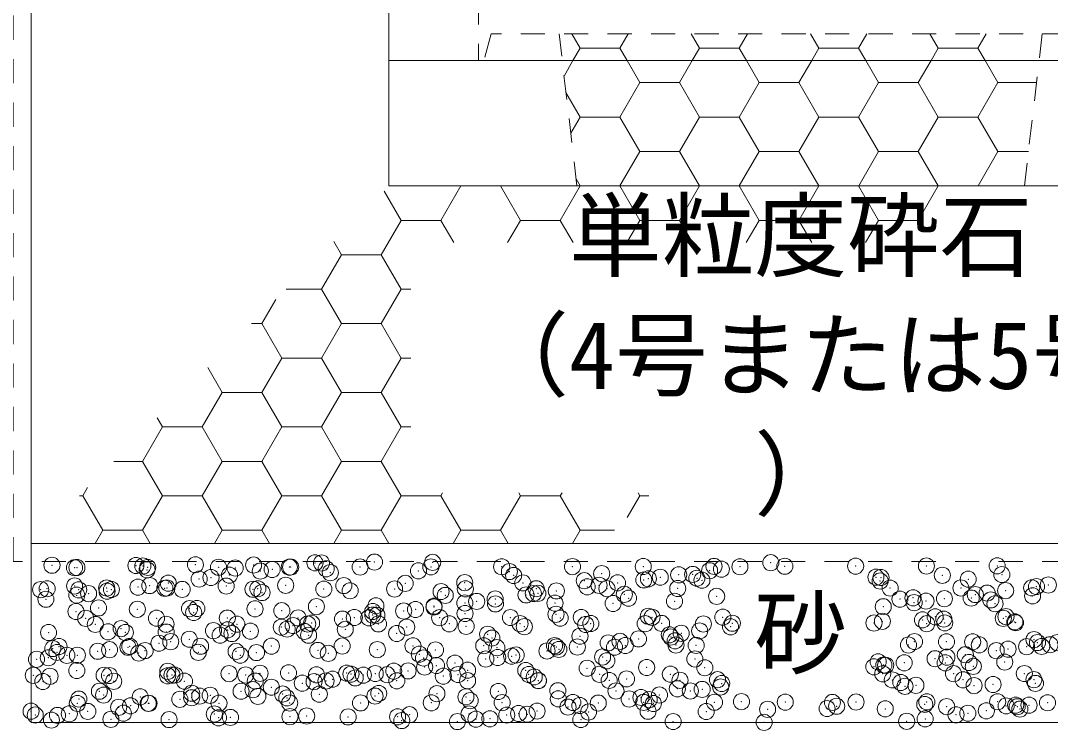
# Model space of a CAD drawing. Units: millimetres at full size; details may follow other scales. Extents: x 40781 to 122968, y -21714 to -2620.
# Drawn here: x 97700 to 98275, y -6800 to -6403 of the extents above; entities that cross this region are included whole.
import ezdxf
from ezdxf.enums import TextEntityAlignment as Align

# ---------------------------------------------------------------- set-up
doc = ezdxf.new("R2010")
doc.units = ezdxf.units.MM
doc.header["$LTSCALE"] = 18
doc.header["$PDMODE"] = 32
doc.header["$PDSIZE"] = 9
doc.linetypes.add('USER2', pattern=[1.35, 0.75, -0.6])
for name, color, linetype, lineweight in [('0_2', 7, 'Continuous', 9), ('ハッチング', 7, 'Continuous', 5), ('本体', 2, 'Continuous', 13)]:
    doc.layers.add(name, color=color, linetype=linetype, lineweight=lineweight)
doc.styles.add('ＭＳ ゴシック', font='')
doc.styles.get('ＭＳ ゴシック').set_extended_font_data('MS Gothic')

msp = doc.modelspace()

# ---------------------------------------------------------------- linework, layer by layer
at = {"layer": 'ハッチング'}
for p, q in [((98012.25, -6418.64), (98007.58, -6410.55)), ((98034.47, -6418.64), (98039.14, -6410.55)), ((98078.92, -6418.64), (98074.26, -6410.55)), ((98101.15, -6418.64), (98105.82, -6410.55)), ((98145.6, -6418.64), (98140.93, -6410.55)), ((98167.82, -6418.64), (98172.49, -6410.55)), ((98212.27, -6418.64), (98207.61, -6410.55)), ((98234.5, -6418.64), (98239.17, -6410.55)), ((98008.26, -6425.55), (98012.25, -6418.64)), ((98012.25, -6418.64), (98034.48, -6418.64)), ((98038.47, -6425.55), (98034.47, -6418.64)), ((98074.93, -6425.55), (98078.92, -6418.64)), ((98078.93, -6418.64), (98101.15, -6418.64)), ((98105.14, -6425.55), (98101.15, -6418.64)), ((98141.61, -6425.55), (98145.6, -6418.64)), ((98145.6, -6418.64), (98167.82, -6418.64)), ((98171.82, -6425.55), (98167.82, -6418.64)), ((98208.28, -6425.55), (98212.27, -6418.64)), ((98212.27, -6418.64), (98234.5, -6418.64)), ((98238.49, -6425.55), (98234.5, -6418.64)), ((98003.25, -6434.22), (98008.26, -6425.55)), ((98045.59, -6437.88), (98038.47, -6425.55)), ((98067.81, -6437.88), (98074.93, -6425.55)), ((98112.26, -6437.88), (98105.14, -6425.55)), ((98134.49, -6437.88), (98141.61, -6425.55)), ((98178.94, -6437.88), (98171.82, -6425.55)), ((98201.16, -6437.88), (98208.28, -6425.55)), ((98245.61, -6437.88), (98238.49, -6425.55)), ((98034.47, -6457.13), (98045.59, -6437.88)), ((98045.59, -6437.88), (98067.81, -6437.88)), ((98078.92, -6457.13), (98067.81, -6437.88)), ((98101.15, -6457.13), (98112.26, -6437.88)), ((98112.26, -6437.88), (98134.49, -6437.88)), ((98145.6, -6457.13), (98134.49, -6437.88)), ((98167.82, -6457.13), (98178.94, -6437.88)), ((98178.94, -6437.88), (98201.16, -6437.88)), ((98212.27, -6457.13), (98201.16, -6437.88)), ((98234.5, -6457.13), (98245.61, -6437.88)), ((98245.61, -6437.88), (98267.22, -6437.88)), ((98012.25, -6457.13), (98004.33, -6443.42)), ((98007.01, -6466.21), (98012.25, -6457.13)), ((98012.25, -6457.13), (98034.48, -6457.13)), ((98045.59, -6476.38), (98034.47, -6457.13)), ((98067.81, -6476.38), (98078.92, -6457.13)), ((98078.93, -6457.13), (98101.15, -6457.13)), ((98112.26, -6476.38), (98101.15, -6457.13)), ((98134.49, -6476.38), (98145.6, -6457.13)), ((98145.6, -6457.13), (98167.82, -6457.13)), ((98178.94, -6476.38), (98167.82, -6457.13)), ((98201.16, -6476.38), (98212.27, -6457.13)), ((98212.27, -6457.13), (98234.5, -6457.13)), ((98245.61, -6476.38), (98234.5, -6457.13)), ((98034.52, -6495.55), (98045.59, -6476.38)), ((98045.59, -6476.38), (98067.81, -6476.38)), ((98078.88, -6495.55), (98067.81, -6476.38)), ((98101.19, -6495.55), (98112.26, -6476.38)), ((98112.26, -6476.38), (98134.49, -6476.38)), ((98145.56, -6495.55), (98134.49, -6476.38)), ((98167.87, -6495.55), (98178.94, -6476.38)), ((98178.94, -6476.38), (98201.16, -6476.38)), ((98212.23, -6495.55), (98201.16, -6476.38)), ((98234.54, -6495.55), (98245.61, -6476.38)), ((98245.61, -6476.38), (98262.7, -6476.38)), ((97934.46, -6514.87), (97945.57, -6495.63)), ((97945.57, -6495.63), (97945.53, -6495.55)), ((97945.57, -6495.63), (97967.8, -6495.63)), ((97967.8, -6495.63), (97967.84, -6495.55)), ((97978.91, -6514.87), (97967.8, -6495.63)), ((98001.14, -6514.87), (98012.25, -6495.63)), ((98012.21, -6495.55), (98010, -6491.74)), ((98012.25, -6495.63), (98012.21, -6495.55)), ((98012.25, -6495.63), (98034.48, -6495.63)), ((98034.47, -6495.63), (98034.52, -6495.55)), ((98045.59, -6514.87), (98034.47, -6495.63)), ((98067.81, -6514.87), (98078.92, -6495.63)), ((98078.92, -6495.63), (98078.88, -6495.55)), ((98078.93, -6495.63), (98101.15, -6495.63)), ((98101.15, -6495.63), (98101.19, -6495.55)), ((98112.26, -6514.87), (98101.15, -6495.63)), ((98134.49, -6514.87), (98145.6, -6495.63)), ((98145.6, -6495.63), (98145.56, -6495.55)), ((98145.6, -6495.63), (98167.82, -6495.63)), ((98167.82, -6495.63), (98167.87, -6495.55)), ((98178.94, -6514.87), (98167.82, -6495.63)), ((98201.16, -6514.87), (98212.27, -6495.63)), ((98212.27, -6495.63), (98212.23, -6495.55)), ((98212.27, -6495.63), (98223.92, -6495.63)), ((97912.24, -6514.87), (97902.81, -6498.54)), ((97901.12, -6534.12), (97912.24, -6514.87)), ((97912.24, -6514.87), (97934.46, -6514.87)), ((97941.63, -6527.29), (97934.46, -6514.87)), ((97971.74, -6527.29), (97978.91, -6514.87)), ((97978.91, -6514.87), (98001.14, -6514.87)), ((98008.3, -6527.29), (98001.14, -6514.87)), ((98038.42, -6527.29), (98045.59, -6514.87)), ((98045.59, -6514.87), (98067.81, -6514.87)), ((98074.98, -6527.29), (98067.81, -6514.87)), ((98105.09, -6527.29), (98112.26, -6514.87)), ((98112.26, -6514.87), (98134.49, -6514.87)), ((98141.65, -6527.29), (98134.49, -6514.87)), ((98171.77, -6527.29), (98178.94, -6514.87)), ((98178.94, -6514.87), (98201.16, -6514.87)), ((98202.45, -6517.1), (98201.16, -6514.87)), ((97878.9, -6534.12), (97874.63, -6526.72)), ((97867.79, -6553.37), (97878.9, -6534.12)), ((97878.9, -6534.12), (97901.12, -6534.12)), ((97912.24, -6553.37), (97901.12, -6534.12)), ((97847.98, -6553.37), (97867.79, -6553.37)), ((97878.9, -6572.62), (97867.79, -6553.37)), ((97901.12, -6572.62), (97912.24, -6553.37)), ((97912.24, -6553.37), (97917.64, -6553.37)), ((97834.45, -6572.62), (97842.26, -6559.08)), ((97828.73, -6572.62), (97834.45, -6572.62)), ((97845.56, -6591.86), (97834.45, -6572.62)), ((97867.79, -6591.86), (97878.9, -6572.62)), ((97878.9, -6572.62), (97901.12, -6572.62)), ((97912.24, -6591.86), (97901.12, -6572.62)), ((97834.45, -6611.11), (97845.56, -6591.86)), ((97845.56, -6591.86), (97867.79, -6591.86)), ((97878.9, -6611.11), (97867.79, -6591.86)), ((97901.12, -6611.11), (97912.24, -6591.86)), ((97912.24, -6591.86), (97917.64, -6591.86)), ((97812.22, -6611.11), (97804.18, -6597.17)), ((97801.11, -6630.36), (97812.22, -6611.11)), ((97812.23, -6611.11), (97834.45, -6611.11)), ((97845.56, -6630.36), (97834.45, -6611.11)), ((97867.79, -6630.36), (97878.9, -6611.11)), ((97878.9, -6611.11), (97901.12, -6611.11)), ((97912.24, -6630.36), (97901.12, -6611.11)), ((97778.89, -6630.36), (97776, -6625.35)), ((97767.77, -6649.61), (97778.89, -6630.36)), ((97778.89, -6630.36), (97801.11, -6630.36)), ((97812.22, -6649.61), (97801.11, -6630.36)), ((97834.45, -6649.61), (97845.56, -6630.36)), ((97845.56, -6630.36), (97867.79, -6630.36)), ((97878.9, -6649.61), (97867.79, -6630.36)), ((97901.12, -6649.61), (97912.24, -6630.36)), ((97912.24, -6630.36), (97917.64, -6630.36)), ((97751.74, -6649.61), (97767.77, -6649.61)), ((97778.89, -6668.85), (97767.77, -6649.61)), ((97801.11, -6668.85), (97812.22, -6649.61)), ((97812.23, -6649.61), (97834.45, -6649.61)), ((97845.56, -6668.85), (97834.45, -6649.61)), ((97867.79, -6668.85), (97878.9, -6649.61)), ((97878.9, -6649.61), (97901.12, -6649.61)), ((97912.24, -6668.85), (97901.12, -6649.61)), ((97734.44, -6668.85), (97737.09, -6664.25)), ((97934.46, -6668.85), (97935.44, -6667.15)), ((97978.91, -6668.85), (97977.93, -6667.15)), ((98001.14, -6668.85), (98002.12, -6667.15)), ((98045.59, -6668.85), (98044.61, -6667.15)), ((97732.49, -6668.85), (97734.44, -6668.85)), ((97745.55, -6688.1), (97734.44, -6668.85)), ((97767.77, -6688.1), (97778.89, -6668.85)), ((97778.89, -6668.85), (97801.11, -6668.85)), ((97812.22, -6688.1), (97801.11, -6668.85)), ((97834.45, -6688.1), (97845.56, -6668.85)), ((97845.56, -6668.85), (97867.79, -6668.85)), ((97878.9, -6688.1), (97867.79, -6668.85)), ((97901.12, -6688.1), (97912.24, -6668.85)), ((97912.24, -6668.85), (97934.46, -6668.85)), ((97945.57, -6688.1), (97934.46, -6668.85)), ((97967.8, -6688.1), (97978.91, -6668.85)), ((97978.91, -6668.85), (98001.14, -6668.85)), ((98012.25, -6688.1), (98001.14, -6668.85)), ((98038.61, -6680.93), (98045.59, -6668.85)), ((98045.59, -6668.85), (98050.69, -6668.85)), ((97741.25, -6695.55), (97745.55, -6688.1)), ((97745.55, -6688.1), (97767.77, -6688.1)), ((97772.08, -6695.55), (97767.77, -6688.1)), ((97807.92, -6695.55), (97812.22, -6688.1)), ((97812.23, -6688.1), (97834.45, -6688.1)), ((97838.75, -6695.55), (97834.45, -6688.1)), ((97874.6, -6695.55), (97878.9, -6688.1)), ((97878.9, -6688.1), (97901.12, -6688.1)), ((97905.43, -6695.55), (97901.12, -6688.1)), ((97941.27, -6695.55), (97945.57, -6688.1)), ((97945.57, -6688.1), (97967.8, -6688.1)), ((97972.1, -6695.55), (97967.8, -6688.1)), ((98007.95, -6695.55), (98012.25, -6688.1)), ((98012.25, -6688.1), (98031.44, -6688.1))]:
    msp.add_line(p, q, dxfattribs=at)
at = {"layer": 'ハッチング', "linetype": 'USER2', "lineweight": 9}
msp.add_lwpolyline([(98365.45, -6070.55), (98575.45, -6070.55), (98575.45, -6705.55), (97695.45, -6705.55), (97695.45, -6070.55), (97905.45, -6070.55)], dxfattribs=at)
at = {"layer": 'ハッチング', "lineweight": 20}
msp.add_lwpolyline([(97905.45, -6080.55), (97705.45, -6080.55), (97705.45, -6695.55), (98565.45, -6695.55), (98565.45, -6080.55), (98365.45, -6080.55)], dxfattribs=at)
msp.add_lwpolyline([(97705.45, -6795.55), (98565.45, -6795.55), (98565.45, -6695.55), (97705.45, -6695.55)], close=True, dxfattribs=at)
at = {"layer": 'ハッチング'}
for p in [(97864.11, -6706.32), (97867.76, -6706.41), (97897.35, -6705.89), (97929.84, -6706.05), (98118.77, -6706.24), (97717.15, -6707.67), (97729.78, -6709.06), (97731.11, -6708.95), (97764.08, -6707.82), (97767.96, -6708.11), (97770.31, -6710.25), (97770.66, -6708.88), (97797.32, -6707.4), (97810.21, -6708.8), (97819.53, -6709.23), (97829.81, -6707.55), (97833.58, -6710.91), (97840.19, -6710.04), (97849.76, -6708.73), (97850.51, -6708.68), (97870.35, -6709.67), (97872.69, -6711.81), (97889.31, -6708.66), (97921.92, -6710.79), (97928.86, -6708.59), (97968.41, -6708.52), (97972.74, -6711.22), (98007.96, -6708.44), (98024.3, -6712.35), (98047.51, -6708.37), (98067.33, -6713.01), (98075.12, -6712.78), (98084.58, -6710.74), (98087.06, -6708.3), (98091.19, -6709.87), (98101.52, -6708.51), (98126.61, -6708.23), (98166.16, -6708.16), (98205.71, -6708.09), (98245.26, -6708.01), (98247.87, -6712.87), (97782.14, -6717.68), (97799.39, -6715.41), (97806, -6714.54), (97816.33, -6713.18), (97847.74, -6718.88), (97914.53, -6717.8), (97947.77, -6717.38), (97975.08, -6713.37), (97980.26, -6717.53), (98014.56, -6716.3), (98022.82, -6718.87), (98033.15, -6717.52), (98047.8, -6715.87), (98050.4, -6715.24), (98057.01, -6714.37), (98077.46, -6714.93), (98080.29, -6716.03), (98177.51, -6714.34), (98179.85, -6716.49), (98180.32, -6714.53), (98214.62, -6713.29), (98229.08, -6715.47), (98273.83, -6718.71), (97710.85, -6721.3), (97714.46, -6720.81), (97729.79, -6719.25), (97731.02, -6724.41), (97732.13, -6721.4), (97737.63, -6723.54), (97747.7, -6720.39), (97747.95, -6722.18), (97750.39, -6721.23), (97765.2, -6719.91), (97771.82, -6719.04), (97780.19, -6720.54), (97781.35, -6720.38), (97789.94, -6721.16), (97814.49, -6719.31), (97829.49, -6721.09), (97832.17, -6720.81), (97834.51, -6722.96), (97869.04, -6721.01), (97880.22, -6719.04), (97883.74, -6721.93), (97908.59, -6720.94), (97934.56, -6722.37), (97936.9, -6724.52), (97948.14, -6720.87), (97982.03, -6724.25), (97986.13, -6723.49), (97987.69, -6720.8), (97988.64, -6723.38), (97998.96, -6722.02), (98016.21, -6719.74), (98027.24, -6720.73), (98036.94, -6723.93), (98066.79, -6720.66), (98185.44, -6720.44), (98224.99, -6720.37), (98233.03, -6724.08), (98239.65, -6723.21), (98249.97, -6721.85), (98264.54, -6720.3), (98267.22, -6719.58), (97713.77, -6726.68), (97898.15, -6730.37), (97947.84, -6728.75), (97954.45, -6727.88), (97964.78, -6726.52), (97964.94, -6729.29), (97998.19, -6728.86), (98030.67, -6729.02), (98039.29, -6726.08), (98064.98, -6727.78), (98088.51, -6725.05), (98190.9, -6726.61), (98198.25, -6725.85), (98198.85, -6728.58), (98205.46, -6727.71), (98215.78, -6726.35), (98230.74, -6726.01), (98241.72, -6727.05), (98244.06, -6729.19), (98265.04, -6724.77), (97730.58, -6733.53), (97743.18, -6731.52), (97764.88, -6732.29), (97793.99, -6731.96), (97796.34, -6734.1), (97798.12, -6731.87), (97830.61, -6732.03), (97845.56, -6733.08), (97864.91, -6730.79), (97896.38, -6733.52), (97896.41, -6735.52), (97898.72, -6735.66), (97913.66, -6733.25), (97920.27, -6732.38), (97930.59, -6731.02), (97930.64, -6730.52), (97947.95, -6734.64), (97998.77, -6735.08), (98181.6, -6730.85), (97736.02, -6737.34), (97741.37, -6740.75), (97775.57, -6737.27), (97780.92, -6740.68), (97815.12, -6737.19), (97820.47, -6740.61), (97851.9, -6741.38), (97854.66, -6737.12), (97860.02, -6740.53), (97862.22, -6740.02), (97879.47, -6737.75), (97886.08, -6736.88), (97894.21, -6737.05), (97899.57, -6740.46), (97933.76, -6736.98), (97939.12, -6740.39), (97948.57, -6741.85), (97973.31, -6736.91), (97978.67, -6740.32), (98001.11, -6737.22), (98012.86, -6736.83), (98015.36, -6740.77), (98018.22, -6740.25), (98048.6, -6740.34), (98050.33, -6736.2), (98052.41, -6736.76), (98057.77, -6740.17), (98081.09, -6740.5), (98091.96, -6736.69), (98097.32, -6740.1), (98176.42, -6739.96), (98181.12, -6739), (98203.54, -6738.2), (98205.88, -6740.34), (98210.61, -6736.48), (98215.42, -6737.76), (98215.97, -6739.89), (98248.67, -6737.34), (98250.16, -6736.4), (98255.11, -6739.32), (98255.52, -6739.82), (97715.26, -6745.28), (97748.5, -6744.86), (97755.82, -6743.1), (97758.16, -6745.25), (97780.99, -6745.01), (97807.38, -6744.23), (97811.1, -6746.75), (97815.29, -6743.78), (97817.71, -6745.88), (97828.03, -6744.52), (97845.28, -6742.25), (97848.54, -6743.35), (97858.2, -6744.66), (97860.54, -6746.81), (97881.02, -6743.51), (97909.77, -6745.79), (97915.33, -6742.27), (97960.59, -6746.22), (97981.06, -6742), (98012.16, -6747.35), (98062.11, -6746.58), (98068.72, -6745.71), (98079.04, -6744.36), (98096.29, -6742.08), (97721.1, -6753.1), (97760.65, -6753.03), (97776.91, -6751.25), (97783.52, -6750.38), (97793.85, -6749.02), (97800.2, -6752.96), (97839.75, -6752.89), (97879.3, -6752.82), (97918.85, -6752.74), (97958.4, -6752.67), (97962.93, -6748.37), (97997.95, -6752.6), (97998.99, -6753.33), (98010.67, -6753.36), (98027.92, -6751.09), (98034.53, -6750.22), (98037.5, -6752.53), (98044.86, -6748.86), (98062.97, -6747.78), (98065.32, -6749.93), (98065.78, -6752.25), (98077.05, -6752.46), (98195.7, -6752.24), (98199.05, -6750.32), (98216.93, -6750.47), (98231.54, -6750.48), (98235.25, -6752.17), (98261.68, -6753.19), (98265.84, -6749.24), (98267.75, -6750.9), (98270.09, -6753.05), (98274.8, -6752.1), (98278.93, -6750.92), (97717.64, -6754.25), (97719.98, -6756.4), (97725.48, -6758.02), (97731.38, -6758), (97742.73, -6755.75), (97749.34, -6754.88), (97759.66, -6753.52), (97765.68, -6756.76), (97769.21, -6755.37), (97798.92, -6756.34), (97820.03, -6755.81), (97822.37, -6757.96), (97831.41, -6756.5), (97865.71, -6755.26), (97871.59, -6756.93), (97898.95, -6754.84), (97922.41, -6757.37), (97931.44, -6754.99), (97965.74, -6753.76), (97973.98, -6758.49), (97976.49, -6757.86), (97993.74, -6755.59), (98000.35, -6754.72), (98024.8, -6758.93), (98031.47, -6753.49), (98217.17, -6759.05), (98227.49, -6757.69), (98244.74, -6755.42), (98251.35, -6754.55), (97708.54, -6760.25), (97715.15, -6759.38), (97924.75, -6759.52), (97925.37, -6764.59), (97931.98, -6763.72), (97942.3, -6762.36), (97959.55, -6760.09), (97966.16, -6759.22), (98027.14, -6761.07), (98049.4, -6764.82), (98076.36, -6760.05), (98176.37, -6764.42), (98178.75, -6761.61), (98181.92, -6763.47), (98182.98, -6763.55), (98193.31, -6762.19), (98210.56, -6759.92), (98216.22, -6762.23), (98229.57, -6762.05), (98231.91, -6764.19), (98249.47, -6761.81), (97706.72, -6769.21), (97716.06, -6769.75), (97731.03, -6766.52), (97746.27, -6769.14), (97749.3, -6769.33), (97781.79, -6769.48), (97781.85, -6766.96), (97784.19, -6769.1), (97785.82, -6769.07), (97816.09, -6768.25), (97825.37, -6769), (97833.41, -6768.08), (97849.34, -6767.82), (97864.92, -6768.92), (97881.82, -6767.98), (97884.23, -6768.52), (97886.57, -6770.66), (97891.18, -6769.09), (97897.79, -6768.22), (97904.47, -6768.85), (97908.12, -6766.86), (97916.13, -6766.74), (97935.8, -6769.64), (97944.02, -6768.78), (97949.37, -6766.32), (97981.86, -6766.48), (97983.57, -6768.71), (97986.62, -6770.08), (98016.16, -6765.24), (98023.12, -6768.64), (98062.67, -6768.56), (98081.89, -6764.97), (98181.32, -6768.35), (98220.87, -6768.28), (98260.42, -6768.21), (97712.08, -6772.62), (97751.63, -6772.55), (97791.18, -6772.48), (97830.73, -6772.41), (97839.74, -6775.86), (97856.99, -6773.59), (97863.6, -6772.72), (97870.28, -6772.34), (97873.93, -6771.36), (97909.83, -6772.26), (97949.38, -6772.19), (97988.93, -6772.12), (97988.96, -6772.22), (98028.48, -6772.05), (98038.19, -6771.2), (98068.03, -6771.98), (98089.01, -6771.64), (98090.75, -6775.7), (98091.35, -6773.78), (98186.67, -6771.76), (98191.39, -6773.2), (98193.73, -6775.34), (98199.85, -6774.79), (98226.22, -6771.69), (98232.34, -6774.95), (98242.96, -6774.32), (98265.77, -6771.62), (98266.64, -6773.71), (97743.67, -6778.1), (97746.01, -6780.25), (97766.48, -6781.23), (97795.23, -6781.72), (97795.24, -6779.23), (97799.72, -6780.81), (97805.56, -6780.36), (97822.81, -6778.09), (97829.42, -6777.22), (97832.21, -6780.97), (97846.06, -6779.66), (97848.4, -6781.81), (97866.51, -6779.73), (97897.62, -6780.79), (97899.75, -6779.31), (97932.24, -6779.46), (97948.44, -6781.22), (97966.54, -6778.23), (97999.79, -6777.8), (98032.27, -6777.96), (98046.24, -6781.56), (98056.57, -6780.2), (98066.58, -6776.72), (98073.82, -6777.93), (98080.43, -6777.06), (97731.36, -6784.91), (97732.18, -6782.47), (97754.44, -6787.09), (97761.05, -6786.22), (97770.91, -6784.83), (97771.37, -6784.86), (97788.62, -6782.59), (97810.46, -6784.76), (97850.01, -6784.69), (97889.56, -6784.62), (97929.11, -6784.55), (97950.78, -6783.37), (97968.66, -6784.48), (98000.01, -6782.35), (98005.45, -6786.93), (98008.21, -6784.4), (98012.06, -6786.06), (98022.38, -6784.7), (98039.63, -6782.43), (98047.76, -6784.33), (98050.83, -6782.78), (98053.17, -6784.93), (98087.31, -6784.26), (98102.39, -6783.91), (98126.85, -6784.19), (98150.23, -6787.78), (98153.21, -6784.34), (98155.55, -6786.49), (98166.4, -6784.12), (98182.72, -6787.94), (98204.78, -6785.46), (98205.95, -6784.04), (98217.02, -6786.7), (98245.5, -6783.97), (98250.27, -6786.28), (98255.6, -6785.9), (98256.45, -6786.76), (98263.06, -6785.89), (98273.39, -6784.53), (97705.49, -6789.25), (97707.83, -6791.4), (97720.25, -6791.59), (97726.86, -6790.72), (97737.19, -6789.36), (97757.06, -6790.37), (97807.88, -6790.81), (97810.22, -6792.95), (97816.89, -6792.72), (97850.14, -6792.29), (97859.45, -6791.93), (97882.62, -6792.45), (97910.26, -6792.37), (97916.93, -6791.21), (97950.17, -6790.79), (97961.83, -6793.49), (97971.26, -6791.43), (97977.87, -6790.56), (97982.66, -6790.95), (97988.2, -6789.2), (98016.96, -6789.71), (98050.2, -6789.29), (98082.69, -6789.44), (98116.99, -6788.21), (98205.02, -6793.53), (98222.27, -6791.26), (98228.88, -6790.39), (98239.2, -6789.03), (98257.94, -6788.05), (97716.86, -6794.22), (97750.1, -6793.8), (97782.59, -6793.95), (97912.6, -6794.51), (97943.69, -6795.06), (97954.01, -6793.7), (98012.65, -6793.93), (98064.22, -6795.05), (98115.04, -6795.49), (98194.69, -6794.89)]:
    msp.add_point(p, dxfattribs=at)
at = {"layer": '本体', "linetype": 'USER2'}
msp.add_line((97955.45, -5978.75), (97955.45, -6425.55), dxfattribs=at)
at = {"layer": '本体', "linetype": 'USER2', "lineweight": 9}
for p, q in [((97962.47, -6410.55), (97958.45, -6425.55)), ((98308.43, -6410.55), (97962.47, -6410.55)), ((98010.45, -6495.55), (98000.47, -6410.55)), ((98270.43, -6410.55), (98260.45, -6495.55))]:
    msp.add_line(p, q, dxfattribs=at)
at = {"layer": '本体'}
for p, q in [((97958.45, -6425.55), (97905.45, -6425.55)), ((97905.45, -6425.55), (97905.45, -6495.55)), ((97958.45, -6425.55), (98312.45, -6425.55)), ((97905.45, -6495.55), (98365.45, -6495.55))]:
    msp.add_line(p, q, dxfattribs=at)
msp.add_lwpolyline([(97852.95, -6005.55), (97905.45, -6060.55), (97905.45, -6425.55), (98365.45, -6425.55), (98365.45, -6060.55), (98417.95, -6005.55)], dxfattribs=at)

# ---------------------------------------------------------------- texts
at = {"layer": '0_2', "style": 'ＭＳ ゴシック'}
for s, p in [('単粒度砕石', (98005.95, -6504.45)), ('（4号または5号', (97954.15, -6571.12)), ('）', (98109.55, -6637.78))]:
    msp.add_text(s, height=37.98, dxfattribs=at).set_placement(p, align=Align.TOP_LEFT)
msp.add_text('砂', height=37.98, dxfattribs=at).set_placement((98135.45, -6745.55), align=Align.MIDDLE_CENTER)

doc.saveas('drawing.dxf')
